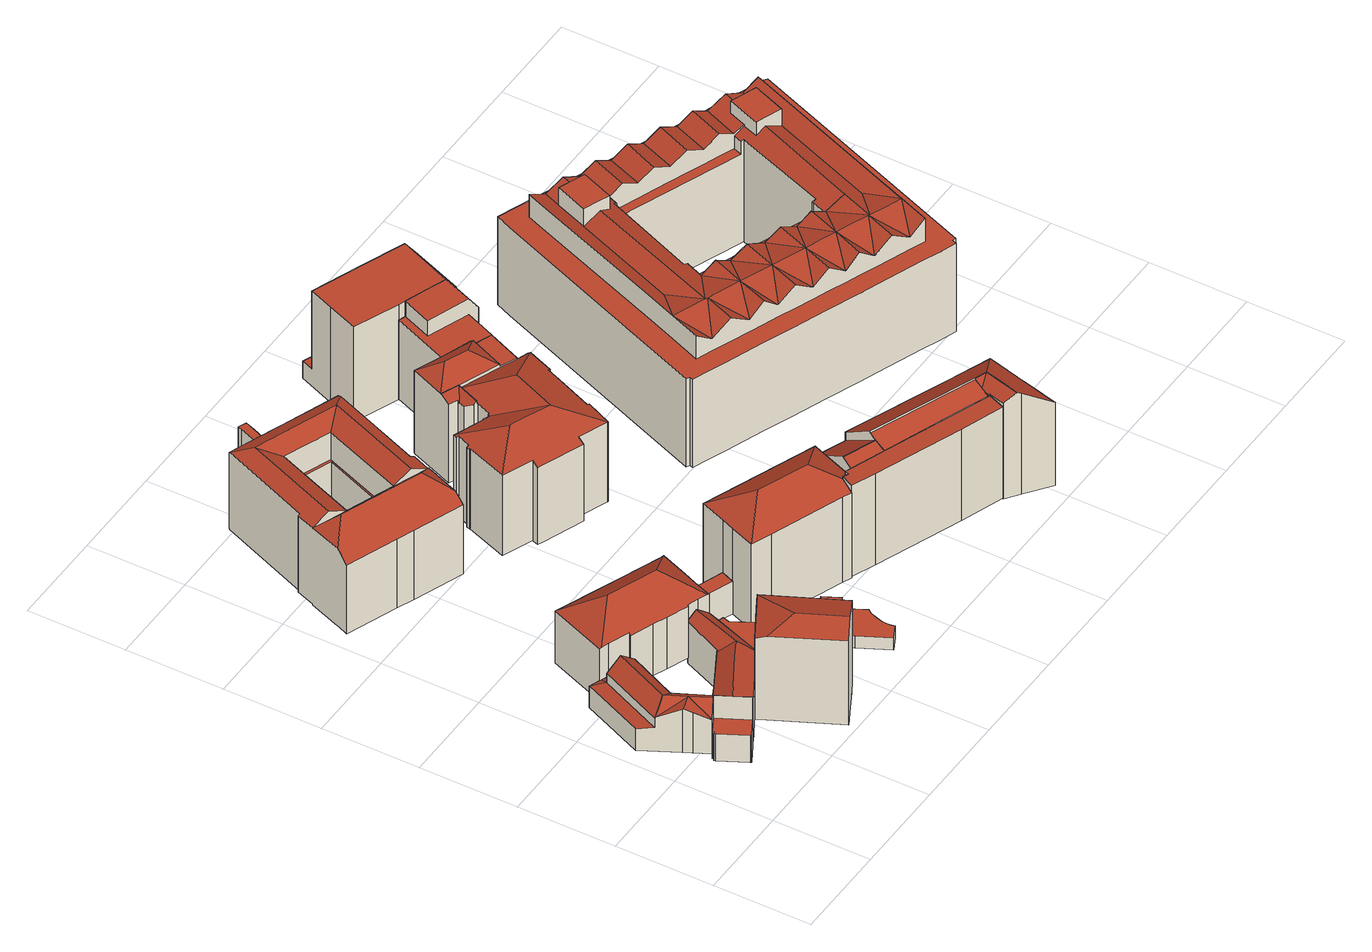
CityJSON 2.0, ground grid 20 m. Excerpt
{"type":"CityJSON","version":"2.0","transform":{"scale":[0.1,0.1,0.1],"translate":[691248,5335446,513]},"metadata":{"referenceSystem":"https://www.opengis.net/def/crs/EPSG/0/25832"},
"CityObjects":{
"building1":{"type":"Building","attributes":{"Gemeindeschluessel":"09162000","HoeheDach":"526.580","HoeheGrund":"516.339","Methode":"2000","NiedrigsteTraufeDesGebaeudes":"521.292","Geometrietyp2DReferenz":"3000","function":"31001_9998","roofType":"3100","measuredHeight":10.24,"storeysAboveGround":2},"geometry":[{"type":"MultiSurface","lod":"2","boundaries":[[[0,1,2,3]],[[4,5,6,7,8,9]],[[1,0,4,9,10,11]],[[12,11,10]],[[1,11,12,13,14,15,16,17,2]],[[18,19,20,21]],[[22,23,14,24]],[[25,26,27,28]],[[29,30,31,32]],[[13,12,33,34]],[[3,2,17,35]],[[21,36,37,38]],[[39,34,33,40,20,19]],[[12,10,9,8,40,33]],[[25,41,37,36,26]],[[35,17,16,42]],[[43,44,22,24,45]],[[14,13,34,46]],[[7,21,20,40,8]],[[29,18,21,38,30]],[[41,31,30,38,37]],[[47,23,22,44]],[[39,46,34]],[[4,0,3,35,42,47,44,43,32,31,41,25,28,5]],[[47,42,16,15,23]],[[15,14,23]],[[43,45,46,39,19,18,29,32]],[[45,24,14,46]],[[28,27,6,5]],[[7,6,27,26,36,21]]],"semantics":{"surfaces":[{"type":"WallSurface"},{"type":"RoofSurface"},{"type":"GroundSurface"}],"values":[0,0,0,0,1,0,1,0,0,0,0,1,1,1,0,0,0,1,0,1,0,0,0,2,0,1,0,1,0,1]}}]},
"building2":{"type":"Building","attributes":{"Gemeindeschluessel":"09162000","HoeheDach":"526.632","HoeheGrund":"515.230","Methode":"2000","NiedrigsteTraufeDesGebaeudes":"521.386","Geometrietyp2DReferenz":"3000","function":"31001_9998","roofType":"3100","measuredHeight":11.4,"storeysAboveGround":2},"geometry":[{"type":"MultiSurface","lod":"2","boundaries":[[[48,49,50,51,52,53,54,55]],[[56,57,58,59]],[[60,61,62,63,50,49,48,55]],[[64,65,66]],[[63,67,68,69,70,71,50]],[[72,73,74,68,67,63]],[[75,76,2,77]],[[73,72,78,79,80,81,82,83,84,85,86,87,56,59,88,89,75,77,90,91,92,93,94,95,96,97,98,99,74]],[[83,100,101,84]],[[87,102,57,56]],[[103,104,60,55]],[[70,69,99,98,97,105]],[[106,107,108,96,95,94]],[[81,80,79,78,62,61,60,104]],[[59,58,109,88]],[[85,110,111,86]],[[109,112,113,76,75,89,88]],[[99,69,68,74]],[[84,101,110,85]],[[66,65,53,52,51,106,94,93,92,91,90]],[[96,108,105,97]],[[77,2,1,66,90]],[[72,63,62,78]],[[111,110,101,100,114,115,112,109,58,57,102]],[[115,114,103,55,113,112]],[[83,82,81,104,103,114,100]],[[50,71,70,105,108,107,106,51]],[[86,111,102,87]],[[55,54,1,2,76,113]],[[1,54,53,65,64,66]]],"semantics":{"surfaces":[{"type":"RoofSurface"},{"type":"WallSurface"},{"type":"GroundSurface"}],"values":[0,1,0,0,0,1,1,2,1,1,0,1,1,1,1,1,1,1,1,1,1,1,1,0,1,1,0,1,0,1]}}]},
"building3":{"type":"Building","attributes":{"Gemeindeschluessel":"09162000","HoeheDach":"536.324","HoeheGrund":"515.090","Methode":"2000","NiedrigsteTraufeDesGebaeudes":"533.870","Geometrietyp2DReferenz":"3000","function":"31001_1000","roofType":"3200","measuredHeight":21.23},"geometry":[{"type":"MultiSurface","lod":"2","boundaries":[[[116,117,118,119,120]],[[121,122,123,124]],[[118,125,126,119]],[[127,120,119,123,122]],[[128,129,130,125,118,117,116,131]],[[131,116,120,127]],[[124,123,119,126]],[[130,129,128,132,121,124,126,125]],[[132,128,131,127,122,121]]],"semantics":{"surfaces":[{"type":"RoofSurface"},{"type":"WallSurface"},{"type":"GroundSurface"}],"values":[0,1,1,0,1,0,1,2,1]}}]},
"building4":{"type":"Building","attributes":{"Gemeindeschluessel":"09162000","HoeheDach":"533.304","HoeheGrund":"516.500","Methode":"1000","NiedrigsteTraufeDesGebaeudes":"528.494","Geometrietyp2DReferenz":"3000","function":"31001_9998","roofType":"3200","measuredHeight":16.8,"storeysAboveGround":3},"geometry":[{"type":"MultiSurface","lod":"2","boundaries":[[[133,134,135,136]],[[137,138,139,140]],[[141,142,143,144,145,146,147,148,149,150,133,136,151,152,153,154,137,140,155,156,157]],[[135,134,158,159,160,161,162,163,164,165,166,167]],[[148,160,159,149]],[[150,158,134,133]],[[145,163,162,146]],[[168,169,157,156,155,170]],[[157,169,171,141]],[[141,171,172,142]],[[151,136,135,167,173,152]],[[140,139,170,155]],[[166,165,168,170,139,138,174]],[[142,172,175,143]],[[152,173,176,153]],[[146,162,161,147]],[[147,161,160,148]],[[149,159,158,150]],[[174,138,137,154,153,176]],[[144,143,175,164,163,145]],[[167,166,174,176,173]],[[164,175,172,171,169,168,165]]],"semantics":{"surfaces":[{"type":"WallSurface"},{"type":"GroundSurface"},{"type":"RoofSurface"}],"values":[0,0,1,2,0,0,0,0,0,0,0,0,2,0,0,0,0,0,0,0,2,2]}}]},
"building5":{"type":"Building","attributes":{"Gemeindeschluessel":"09162000","HoeheDach":"521.330","HoeheGrund":"516.222","Methode":"2000","NiedrigsteTraufeDesGebaeudes":"521.330","Geometrietyp2DReferenz":"3000","function":"31001_2000","roofType":"1000","measuredHeight":5.11,"storeysAboveGround":1},"geometry":[{"type":"MultiSurface","lod":"2","boundaries":[[[177,178,179,180,181,182]],[[183,182,181,184]],[[183,184,185,186,187,188]],[[187,178,177,188]],[[185,180,179,186]],[[184,181,180,185]],[[186,179,178,187]],[[188,177,182,183]]],"semantics":{"surfaces":[{"type":"RoofSurface"},{"type":"WallSurface"},{"type":"GroundSurface"}],"values":[0,1,2,1,1,1,1,1]}}]},
"building6":{"type":"Building","attributes":{"Gemeindeschluessel":"09162000","HoeheDach":"524.217","HoeheGrund":"516.640","Methode":"1000","NiedrigsteTraufeDesGebaeudes":"524.217","Geometrietyp2DReferenz":"3000","function":"31001_2000","roofType":"1000","measuredHeight":7.58},"geometry":[{"type":"MultiSurface","lod":"2","boundaries":[[[189,190,191,192]],[[193,194,190,189]],[[190,194,195,196,197,191]],[[198,195,194,193]],[[192,199,200,198,193,189]],[[199,197,196,200]],[[192,191,197,199]],[[200,196,195,198]]],"semantics":{"surfaces":[{"type":"WallSurface"},{"type":"RoofSurface"},{"type":"GroundSurface"}],"values":[0,0,1,0,2,0,0,0]}}]},
"building7":{"type":"Building","attributes":{"Gemeindeschluessel":"09162000","HoeheDach":"537.060","HoeheGrund":"516.080","Methode":"2000","NiedrigsteTraufeDesGebaeudes":"527.540","Geometrietyp2DReferenz":"3000","function":"31001_9998","roofType":"3100","measuredHeight":20.98,"storeysAboveGround":4},"geometry":[{"type":"MultiSurface","lod":"2","boundaries":[[[201,202,203,204]],[[205,206,207,208]],[[209,210,211,212,213,214]],[[215,216,217]],[[218,219,206,205]],[[220,221,222]],[[223,224,225,226,227]],[[228,229,230,231]],[[232,233,234,235]],[[236,237,238,239,240,241,211,210]],[[229,234,233,242,220,222,215,217,243,230]],[[244,236,210,209,245,246]],[[226,237,247,227]],[[248,249,250,251]],[[252,240,239,253]],[[242,233,232,254,255,256,257,251,250,225,224,221,220]],[[235,234,229,228]],[[208,207,258,259]],[[260,248,251,257,256,255,254,232,235,228,231,261,262,263,264,265,214,213,212,266,252,253],[205,208,259,218]],[[204,203,227,267]],[[265,245,209,214]],[[202,247,237,236]],[[268,203,244,246,269]],[[212,211,241,266]],[[266,241,240,252]],[[230,243,217,216,269,246,245,265,264,263,262,261,231]],[[203,202,236,244]],[[267,227,247,270]],[[215,222,221,224,223,227,203,268,269,216]],[[259,258,219,218]],[[267,270,201,204],[207,206,219,258]],[[225,250,249,238,237,226]],[[270,247,202,201]],[[248,260,253,239,238,249]]],"semantics":{"surfaces":[{"type":"WallSurface"},{"type":"RoofSurface"},{"type":"GroundSurface"}],"values":[0,0,0,1,0,1,0,0,0,1,1,1,1,0,0,0,0,0,2,0,0,1,0,0,0,0,1,0,1,0,1,1,0,0]}}]},
"building8":{"type":"Building","attributes":{"Gemeindeschluessel":"09162000","HoeheDach":"519.430","HoeheGrund":"516.612","Methode":"1000","NiedrigsteTraufeDesGebaeudes":"519.430","Geometrietyp2DReferenz":"3000","function":"31001_2000","roofType":"1000","measuredHeight":2.82},"geometry":[{"type":"MultiSurface","lod":"2","boundaries":[[[271,272,273,274]],[[273,272,275,276,277,278,279,280,281,282,283]],[[284,274,273,283]],[[285,279,278,286]],[[287,288,289,271,274,284,290,291,292,285,286]],[[287,286,278,277]],[[291,281,280,292]],[[285,292,280,279]],[[290,282,281,291]],[[271,289,275,272]],[[284,283,282,290]],[[287,277,276,288]],[[288,276,275,289]]],"semantics":{"surfaces":[{"type":"WallSurface"},{"type":"RoofSurface"},{"type":"GroundSurface"}],"values":[0,1,0,0,2,0,0,0,0,0,0,0,0]}}]},
"building9":{"type":"Building","attributes":{"Gemeindeschluessel":"09162000","HoeheDach":"518.770","HoeheGrund":"516.733","Methode":"1000","NiedrigsteTraufeDesGebaeudes":"518.770","Geometrietyp2DReferenz":"3000","function":"31001_2000","roofType":"1000","measuredHeight":2.04},"geometry":[{"type":"MultiSurface","lod":"2","boundaries":[[[293,294,295,296,297,298,299,300,301,302,303,304,305,306]],[[294,307,308,295]],[[302,309,310,303]],[[299,311,312,300]],[[313,298,297,314]],[[303,310,315,304]],[[304,315,316,305]],[[295,308,317,296]],[[307,318,319,316,315,310,309,320,312,311,313,314,317,308]],[[293,318,307,294]],[[301,320,309,302]],[[296,317,314,297]],[[300,312,320,301]],[[306,319,318,293]],[[305,316,319,306]],[[298,313,311,299]]],"semantics":{"surfaces":[{"type":"GroundSurface"},{"type":"WallSurface"},{"type":"RoofSurface"}],"values":[0,1,1,1,1,1,1,1,2,1,1,1,1,1,1,1]}}]},
"building10":{"type":"Building","attributes":{"Gemeindeschluessel":"09162000","HoeheDach":"540.587","HoeheGrund":"516.630","Methode":"1000","NiedrigsteTraufeDesGebaeudes":"536.408","Geometrietyp2DReferenz":"3000","function":"31001_9998","roofType":"3200","measuredHeight":23.96,"storeysAboveGround":5},"geometry":[{"type":"MultiSurface","lod":"2","boundaries":[[[321,322,323,324]],[[325,326,322,321]],[[327,328,329,330]],[[331,332,333,334]],[[323,335,193,324]],[[334,333,328,327]],[[331,334,327,330,336,337,338,325,321,324,193,198,339,340]],[[339,341,342,340]],[[338,343,326,325]],[[344,329,328,333,332,342,345]],[[346,341,347,335,323]],[[198,347,341,339]],[[336,330,329,344,348,337]],[[322,326,343,348,344,345,346,323]],[[340,342,332,331]],[[337,348,343,338]],[[193,335,347,198]],[[346,345,342,341]]],"semantics":{"surfaces":[{"type":"WallSurface"},{"type":"GroundSurface"},{"type":"RoofSurface"}],"values":[0,0,0,0,0,0,1,0,0,2,2,0,0,2,0,0,0,2]}}]},
"building11":{"type":"Building","attributes":{"Gemeindeschluessel":"09162000","HoeheDach":"527.639","HoeheGrund":"516.130","Methode":"1000","NiedrigsteTraufeDesGebaeudes":"527.639","Geometrietyp2DReferenz":"3000","function":"51009_1610","roofType":"1000","measuredHeight":11.51},"geometry":[{"type":"MultiSurface","lod":"2","boundaries":[[[349,350,351,352,353,354]],[[354,353,355,266]],[[252,349,354,266]],[[355,353,352,356]],[[252,357,358,351,350,349]],[[351,358,356,352]],[[357,252,266,355,356,358]]],"semantics":{"surfaces":[{"type":"RoofSurface"},{"type":"WallSurface"},{"type":"GroundSurface"}],"values":[0,1,1,1,1,1,2]}}]},
"building12":{"type":"Building","attributes":{"Gemeindeschluessel":"09162000","HoeheDach":"537.473","HoeheGrund":"515.570","Methode":"2000","NiedrigsteTraufeDesGebaeudes":"526.833","Geometrietyp2DReferenz":"3000","function":"31001_9998","roofType":"3200","measuredHeight":21.9,"storeysAboveGround":4},"geometry":[{"type":"MultiSurface","lod":"2","boundaries":[[[359,360,361,362]],[[363,364,365,366]],[[367,368,369,370,371,372]],[[373,374,375,376,377,378,379,380,381]],[[382,383,384,385,386,387]],[[388,389,390,391]],[[361,392,393,394,362]],[[395,396,397,398]],[[399,400,401,402]],[[362,394,403,359]],[[404,405,406,407]],[[379,408,409,410,411,412,380]],[[413,414,381,415]],[[385,384,416,417]],[[418,414,413,411,410,419,420]],[[421,422,423]],[[424,425,396,395,426,427,428]],[[370,369,429,430]],[[369,368,401,400,429]],[[431,432,433,434,435,390,389,436,375,374,373]],[[437,438,439,440,441,442]],[[441,443,444,445,446,442]],[[376,402,401,447,377]],[[448,449,450,360,359,403,451]],[[452,424,453]],[[454,455,456,365,364,457,458,416,384,383]],[[445,444,382,387]],[[429,400,399,423,422,459,460,461,462,463,430]],[[454,464,373,381,414,418,455]],[[465,466,367,372]],[[408,379,378,467]],[[468,433,432,469]],[[470,434,433,468]],[[392,361,360,450,471,398,397]],[[472,394,393,473,452,402,376]],[[474,467,378,377,447,466,465]],[[475,457,364,363]],[[425,424,452,473]],[[476,439,438,477,407,406]],[[448,451,478,479]],[[421,453,424,428,480,459,422]],[[481,469,432,431,405,404]],[[415,381,380,412]],[[482,458,457,475]],[[388,483,479,478,436,389]],[[484,480,428,427]],[[470,485,391,390,435,434]],[[417,416,458,482]],[[393,392,397,396,425,473]],[[444,443,441,440,439,476,406,405,431,373,464,454,383,382]],[[415,412,411,413]],[[402,452,453,421,423,399]],[[466,447,401,368,367]],[[375,436,478,451,403,394,472,376]],[[460,459,480,484]],[[366,365,456,486]],[[455,418,420,487,486,456]],[[449,448,479,483,388,391,485,470,468,469,481,404,407,477,438,437,442,446,445,387,386,385,417,482,475,363,366,486,487,420,419,410,409,408,467,474,465,372,371,370,430,463,462,461,460,484,427,426,395,398,471,450]]],"semantics":{"surfaces":[{"type":"RoofSurface"},{"type":"WallSurface"},{"type":"GroundSurface"}],"values":[0,1,1,0,1,1,1,1,1,1,1,1,1,1,1,0,1,1,0,0,1,1,1,1,0,0,1,1,0,1,1,1,1,1,1,1,1,1,1,1,0,1,1,1,1,1,1,1,0,0,0,0,0,0,1,1,1,2]}}]},
"building13":{"type":"Building","attributes":{"Gemeindeschluessel":"09162000","HoeheDach":"538.561","HoeheGrund":"517.000","Methode":"1000","NiedrigsteTraufeDesGebaeudes":"538.213","Geometrietyp2DReferenz":"3000","function":"31001_9998","roofType":"1000","measuredHeight":21.56,"storeysAboveGround":4},"geometry":[{"type":"MultiSurface","lod":"2","boundaries":[[[488,489,490,491]],[[492,493,494,495]],[[496,497,498,499]],[[500,501,502,503]],[[504,502,501,505,506,507]],[[500,503,508,509]],[[509,508,493,492]],[[499,498,489,488]],[[500,509,492,495,496,499,488,491,506,505,501]],[[491,490,507,506]],[[493,508,503,502,504,507,490,489,498,497,494]],[[495,494,497,496]]],"semantics":{"surfaces":[{"type":"WallSurface"},{"type":"GroundSurface"},{"type":"RoofSurface"}],"values":[0,0,0,0,0,0,0,0,1,0,2,0]}}]},
"building14":{"type":"Building","attributes":{"Gemeindeschluessel":"09162000","HoeheDach":"540.702","HoeheGrund":"516.720","Methode":"2000","NiedrigsteTraufeDesGebaeudes":"534.716","Geometrietyp2DReferenz":"3000","function":"31001_9998","roofType":"2100","measuredHeight":23.98,"storeysAboveGround":5},"geometry":[{"type":"MultiSurface","lod":"2","boundaries":[[[510,511,512,513,514,515,516]],[[517,518,519,520,521,522,513,523,524,525]],[[526,527,528,529,530,531,532]],[[533,518,517,534]],[[535,536,537,512,538,539,540,541,542]],[[543,544,516,515,527,526]],[[512,511,545,538]],[[546,540,539]],[[547,546,539,548,545,510,516,544,549,550,551]],[[552,553,554,555,532,531,556,557,558]],[[529,528,559,560]],[[561,562,552,558]],[[563,564,565,551,550,549,544,566]],[[567,568,569,533,534,570,571,572,573,574,575,561,558,557,556,531,530,529,560,576,577,578]],[[571,542,541,572]],[[570,534,517,525,535,542,571]],[[514,513,522,579,580,559,528,527,515]],[[525,524,523,513,512,537,536,535]],[[580,579,522,578,577,576,560,559]],[[566,544,543,526,532,555]],[[533,569,568,567,578,522,521,520,519,518]],[[548,539,538,545]],[[545,511,510]],[[563,566,555,554]],[[575,574,573,572,541,540,546,547,551,565,562,561]],[[562,565,564,563,554,553,552]]],"semantics":{"surfaces":[{"type":"WallSurface"},{"type":"RoofSurface"},{"type":"GroundSurface"}],"values":[0,1,0,0,1,0,1,0,1,0,0,0,0,2,0,0,1,0,0,1,0,0,0,0,0,1]}}]},
"building15":{"type":"Building","attributes":{"Gemeindeschluessel":"09162000","HoeheDach":"537.814","HoeheGrund":"515.786","Methode":"2000","NiedrigsteTraufeDesGebaeudes":"526.628","Geometrietyp2DReferenz":"3000","function":"31001_9998","roofType":"1000","measuredHeight":22.03,"storeysAboveGround":4},"geometry":[{"type":"MultiSurface","lod":"2","boundaries":[[[581,582,583,584]],[[585,586,587,588]],[[589,590,591,592]],[[589,587,586,593,594,595,596,597,590]],[[598,599,600,601]],[[602,603,599,598,582,581]],[[583,594,593,584]],[[601,600,604,605,606]],[[607,608,597,596,605,604]],[[594,583,582,598,601,606,595]],[[602,585,588,592,591,608,607,603]],[[588,587,589,592]],[[595,606,605,596]],[[603,607,604,600,599]],[[590,597,608,591]],[[585,602,581,584,593,586]]],"semantics":{"surfaces":[{"type":"RoofSurface"},{"type":"WallSurface"},{"type":"GroundSurface"}],"values":[0,1,1,0,0,1,1,0,1,1,2,1,1,1,1,1]}}]},
"building16":{"type":"Building","attributes":{"Gemeindeschluessel":"09162000","HoeheDach":"537.810","HoeheGrund":"515.665","Methode":"2000","NiedrigsteTraufeDesGebaeudes":"519.580","Geometrietyp2DReferenz":"3000","function":"31001_9998","roofType":"1000","measuredHeight":22.14,"storeysAboveGround":4},"geometry":[{"type":"MultiSurface","lod":"2","boundaries":[[[609,610,611,612]],[[613,614,615,616]],[[617,618,614,613]],[[619,617,613,616,620,609,612,621,622,623]],[[622,624,625,623]],[[619,604,618,617]],[[622,621,626,627,624]],[[619,623,625,628,604]],[[621,612,611,629,626]],[[620,616,615,630,631,632]],[[631,630,626,629]],[[618,604,628,627,626,630,615,614]],[[629,611,610,632,631]],[[625,624,627,628]],[[620,632,610,609]]],"semantics":{"surfaces":[{"type":"WallSurface"},{"type":"GroundSurface"},{"type":"RoofSurface"}],"values":[0,0,0,1,0,0,0,0,0,0,0,2,2,2,0]}}]},
"building17":{"type":"Building","attributes":{"Gemeindeschluessel":"09162000","HoeheDach":"541.638","HoeheGrund":"513.450","Methode":"2000","NiedrigsteTraufeDesGebaeudes":"516.930","Geometrietyp2DReferenz":"3000","function":"31001_9998","roofType":"1000","measuredHeight":28.19,"storeysAboveGround":5},"geometry":[{"type":"MultiSurface","lod":"2","boundaries":[[[633,634,635]],[[636,637,638,639,640,641,634,633]],[[634,641,640,642,643,644,645,646]],[[647,648,649]],[[650,651,652,653,654]],[[655,656,657,658]],[[659,660,661,662]],[[663,664,665,666,667,668]],[[669,670,671,672,673,674,675,676,677,678,679,680,681,682]],[[683,684,685,686]],[[658,687,688]],[[689,690,691,692]],[[646,645,644,693,694,652]],[[695,696,697,698]],[[699,688,700,647]],[[701,702,703,704,705,706,707]],[[708,656,655]],[[709,655,710,688]],[[711,655,709]],[[712,688,699]],[[713,647,714]],[[715,716,717,718,719]],[[720,721,722,723]],[[724,651,725]],[[693,644,726,727,728,729]],[[727,726,730,731,732,733,728]],[[643,642,704,703]],[[734,735,736,737]],[[738,739,723,722,740,741,742]],[[743,744,745,746,747,748,749,750,751,752,753,754,755,734,737,756,757,758,759,760,761,762,763,764,765,766,767,768,769,770],[771,772,773,774,775,776,777,668,667,666]],[[778,779,696,695]],[[780,781,782,783]],[[784,785,786,787,788,789,790]],[[791,654,708,655]],[[792,654,793]],[[755,794,735,734]],[[654,795,796,708]],[[797,798,799,800,801,802,803,804,805,806]],[[682,681,783,782,807,808,649]],[[809,810,811,812,813,814,815,816,817,818,819,820,821,636,633,635,724,725,792,793,711,709,712,699,713,714,822,823,797,806]],[[728,733,732,702,701,824,729]],[[825,826,827,828,829,830,763,762,761,760,759,758,757,831]],[[832,833,647,649,715]],[[659,662,834,835,836,837,838,839,840,683,686]],[[735,794,841,842,843,844,845,846,847,848,849,850,851,852,853,854,855,856,857,858,859,830,829,828,827,826,825,831,860,736],[805,804,803,802,861,862,863,864,865,866,867,868,869,870,871,872,873,639,638,637,636,821,820,819,818,817,816,815,814,813,812,811,810,809,806]],[[717,874,785,784,790,718]],[[768,855,854,769]],[[699,647,713]],[[783,681,680,780]],[[731,730,643,703,702,732]],[[698,697,721,720]],[[635,651,724]],[[744,851,850,745]],[[743,852,851,744]],[[823,798,797]],[[652,694,653]],[[736,860,831,757,756,737]],[[694,693,729,824,661,660,665,664,663,875,876,877]],[[769,854,853,770]],[[878,634,646,652]],[[635,634,878,652,651]],[[648,879,880,687,658,657,656,708,796,795,653,694,877,679,678,677,676,675,674,673,672,671,670,669,682,649]],[[692,691,779,778]],[[649,808,807,881,882,883,685,684,738,884,885,874,717,716,715]],[[719,718,886,887,801,800,799,798]],[[793,654,791,655]],[[822,832,823]],[[823,832,715,888,798]],[[718,790,789,886]],[[879,648,647]],[[707,706,705,690,689]],[[653,795,654]],[[859,858,857,856,855,768,767,766,765,764,763,830]],[[788,787,889,890,886,789]],[[890,891,887,886]],[[887,891,740,722,721,697,696,779,691,690,705,704,642,640,639,873,872,871,870,869,868,867,866,865,864,863,862,861,802,801]],[[754,753,752,751,750,749,748,747,746,745,850,849,848,847,846,845,844,843,842,841,794,755]],[[888,715,719,798]],[[714,832,822]],[[710,655,658,688]],[[714,647,833,832]],[[840,839,838,837,836,835,834,662,661,824,701,707,689,692,778,695,698,720,723,739,738,684,683]],[[889,741,740,891,890]],[[643,730,726,644]],[[772,771,666,665,660,659,686,685,883,773]],[[770,853,852,743]],[[725,654,792]],[[680,679,877,876,875,781,780]],[[807,782,781,875,663,668,777,776,775,881]],[[700,688,879,647]],[[884,738,742,892,885]],[[874,885,892,889,787,786,785]],[[742,741,889,892]],[[793,655,711]],[[725,651,650,654]],[[775,774,773,883,882,881]],[[709,688,712]],[[688,687,880,879]]],"semantics":{"surfaces":[{"type":"RoofSurface"},{"type":"WallSurface"},{"type":"GroundSurface"}],"values":[0,1,0,0,0,0,1,1,0,1,0,0,0,0,0,0,0,0,0,0,0,0,0,0,1,0,0,1,0,2,0,0,0,0,0,1,0,1,1,1,1,1,0,0,0,1,1,0,1,1,0,0,1,1,0,0,1,0,1,0,0,1,0,0,0,0,0,0,1,0,0,0,1,1,0,1,1,0,0,0,0,1,0,1,1,1,0,1,1,0,1,1,0,0,0,1,0,0]}}]}
},
"vertices":[
[124,197,33],[124,197,114],[125,195,115],[125,195,33],[93,265,33],[144,376,33],[144,376,85],[139,365,89],[139,365,110],[93,265,112],[94,263,111],[94,263,112],[71,260,127],[59,259,135],[79,219,135],[99,181,135],[100,181,135],[106,185,130],[23,254,89],[23,254,110],[81,387,110],[81,387,89],[54,195,128],[70,165,112],[47,209,135],[104,397,33],[104,397,83],[146,381,83],[146,381,33],[8,284,83],[63,412,83],[63,412,33],[8,284,33],[59,259,136],[47,257,127],[106,185,33],[88,403,83],[85,404,83],[64,412,83],[24,254,111],[110,376,136],[85,404,33],[100,181,33],[46,211,33],[54,195,33],[46,211,134],[24,254,112],[70,165,33],
[144,167,136],[209,203,136],[247,223,136],[228,251,112],[226,250,112],[144,207,111],[128,199,111],[118,152,136],[71,162,22],[71,162,84],[70,165,84],[70,165,22],[160,135,111],[192,153,111],[198,156,111],[267,194,111],[128,199,84],[144,207,84],[124,197,84],[301,294,112],[309,316,112],[285,325,134],[282,326,136],[264,273,136],[267,194,22],[301,294,22],[309,316,22],[106,185,22],[106,185,133],[125,195,22],[198,156,22],[192,153,22],[160,135,22],[139,124,22],[134,121,22],[99,102,22],[97,101,22],[96,103,22],[68,157,22],[67,160,22],[99,181,22],[102,183,22],[124,197,22],[144,207,22],[226,250,22],[228,251,22],[230,252,22],[231,255,22],[263,331,22],[264,333,22],[282,326,22],[285,325,22],[99,102,84],[97,101,84],[67,160,84],[134,121,136],[139,124,131],[264,333,119],[230,252,114],[231,255,114],[263,331,119],[99,181,84],[96,103,84],[68,157,84],[102,183,84],[102,183,136],[134,121,84],[118,152,84],
[311,29,233],[345,47,220],[372,62,209],[300,212,209],[269,117,233],[198,156,21],[198,156,209],[267,194,209],[267,194,21],[372,62,21],[300,212,21],[207,137,216],[270,7,21],[311,29,21],[345,47,21],[270,7,217],[207,137,21],
[146,381,35],[146,381,158],[104,397,158],[104,397,35],[238,482,35],[238,482,155],[266,471,155],[266,471,35],[334,381,35],[323,354,35],[309,316,35],[306,317,35],[285,325,35],[264,333,35],[263,331,35],[219,348,35],[191,359,35],[144,376,35],[89,402,35],[85,404,35],[131,523,35],[132,523,35],[351,438,35],[355,437,35],[355,436,35],[144,376,155],[191,359,155],[219,348,155],[263,331,155],[264,333,157],[285,325,157],[306,317,157],[270,399,203],[169,438,203],[89,402,158],[355,437,155],[355,436,155],[351,438,155],[334,381,155],[323,354,155],[85,404,155],[132,523,155],[309,316,155],[131,523,155],
[300,212,83],[362,242,83],[335,292,83],[339,305,83],[309,316,83],[267,194,83],[267,194,32],[309,316,32],[339,305,32],[335,292,32],[362,242,32],[300,212,32],
[353,342,36],[353,342,112],[323,354,112],[323,354,36],[401,324,36],[401,324,112],[412,351,112],[363,369,112],[334,381,112],[412,351,36],[334,381,36],[363,369,36],
[184,1109,145],[184,1109,208],[119,941,208],[119,941,145],[188,1101,31],[188,1101,145],[126,943,145],[126,943,31],[66,1005,211],[141,1192,212],[143,1196,209],[143,1196,31],[141,1192,31],[66,1005,31],[73,924,241],[47,967,210],[22,901,211],[276,1068,31],[276,1068,145],[261,806,209],[287,875,210],[239,861,241],[253,890,208],[287,877,208],[287,877,209],[253,890,227],[217,904,208],[115,837,31],[115,837,191],[12,876,191],[12,876,31],[253,784,31],[253,784,191],[151,823,191],[151,823,31],[160,1154,227],[330,1089,227],[367,1103,213],[370,1110,209],[249,1156,209],[235,1161,209],[261,805,208],[21,897,208],[82,955,227],[62,1006,209],[48,968,209],[281,1072,208],[293,917,31],[293,917,214],[301,913,209],[301,913,31],[249,1156,31],[370,1110,31],[261,805,31],[261,806,31],[287,875,31],[287,877,31],[214,910,145],[214,910,31],[367,1103,31],[21,897,31],[22,901,31],[47,967,31],[48,968,31],[62,1006,31],[235,1161,31],[217,904,145],[82,955,208],[48,968,208],[281,1072,145],
[492,59,36],[492,59,64],[494,48,64],[494,48,36],[492,70,64],[494,81,64],[497,91,64],[501,101,64],[507,110,64],[485,153,64],[422,120,64],[435,95,64],[466,34,64],[466,34,36],[507,110,36],[501,101,36],[497,91,36],[494,81,36],[492,70,36],[435,95,36],[422,120,36],[485,153,36],
[485,153,37],[422,120,37],[379,207,37],[413,225,37],[420,217,37],[428,210,37],[437,204,37],[447,200,37],[458,198,37],[468,197,37],[479,197,37],[489,199,37],[499,203,37],[516,170,37],[422,120,58],[379,207,58],[468,197,58],[479,197,58],[437,204,58],[447,200,58],[428,210,58],[420,217,58],[489,199,58],[499,203,58],[413,225,58],[485,153,58],[516,170,58],[458,198,58],
[424,259,36],[424,259,234],[383,275,234],[383,275,36],[571,203,36],[571,203,234],[613,222,36],[613,222,243],[610,214,243],[610,214,36],[661,309,36],[661,309,234],[626,217,234],[626,217,36],[401,324,234],[600,218,36],[599,219,36],[590,195,36],[432,403,36],[663,314,36],[432,403,234],[663,314,234],[590,195,234],[600,218,249],[575,275,276],[471,315,276],[412,351,234],[599,219,249],
[249,1156,146],[279,1228,146],[286,1247,146],[270,1254,146],[267,1245,146],[235,1161,146],[267,1245,31],[270,1254,31],[279,1228,31],[286,1247,31],
[636,883,138],[664,954,138],[642,962,138],[613,892,138],[383,872,26],[383,872,214],[379,874,211],[379,874,26],[461,909,207],[465,921,207],[467,925,209],[467,925,26],[465,921,26],[461,909,26],[506,760,245],[533,826,245],[543,851,245],[493,939,211],[473,890,211],[475,889,212],[463,858,212],[461,859,211],[459,855,211],[335,753,212],[335,754,213],[366,838,212],[366,838,26],[335,754,26],[335,753,26],[618,828,26],[618,828,211],[614,829,213],[614,829,26],[642,962,213],[613,892,213],[613,892,211],[610,978,26],[610,978,213],[609,974,213],[609,974,26],[458,953,218],[458,953,219],[493,939,219],[493,939,218],[636,883,211],[550,670,26],[550,670,212],[491,693,212],[491,693,26],[463,858,26],[461,859,26],[452,862,26],[452,862,138],[461,859,138],[446,860,138],[446,860,211],[459,855,138],[365,839,211],[365,839,26],[444,859,211],[446,860,26],[444,859,26],[508,976,245],[486,1024,219],[458,954,219],[608,979,218],[608,979,213],[608,979,26],[604,981,26],[604,981,218],[450,933,209],[450,933,26],[551,670,212],[552,669,212],[576,722,211],[571,724,213],[602,799,213],[638,880,212],[400,712,26],[486,679,26],[486,679,205],[400,712,205],[391,716,205],[391,716,26],[395,726,211],[396,729,212],[396,729,26],[395,726,26],[473,890,219],[636,882,26],[636,883,26],[664,954,26],[636,882,211],[578,906,218],[556,957,245],[422,792,245],[383,882,212],[382,882,212],[372,845,214],[367,846,211],[487,1026,218],[487,1026,26],[486,1024,26],[458,954,26],[458,953,26],[432,789,245],[466,892,26],[466,892,214],[475,889,26],[576,722,26],[552,669,26],[571,724,26],[642,962,26],[578,906,211],[578,906,213],[473,890,26],[372,845,26],[490,690,211],[490,690,26],[638,881,212],[638,881,26],[545,1002,219],[551,670,26],[367,846,26],[638,880,26],[545,1002,26],[602,799,26],[382,882,26],[383,882,26],
[613,222,40],[613,222,255],[626,217,255],[626,217,40],[637,175,40],[637,175,252],[590,195,252],[590,195,40],[599,219,40],[599,219,255],[610,214,255],[610,214,40],[904,76,40],[914,109,40],[914,109,256],[904,76,252],[844,136,256],[844,136,40],[688,194,40],[688,194,255],[816,107,252],[816,107,40],
[920,143,273],[920,143,276],[944,134,276],[944,134,277],[920,143,277],[705,227,277],[705,227,273],[933,55,271],[982,17,230],[997,74,230],[1002,94,230],[1006,109,230],[1023,174,230],[940,119,277],[935,99,277],[925,61,277],[720,286,217],[720,286,235],[723,285,235],[723,285,37],[720,286,37],[661,309,37],[661,309,217],[982,17,37],[933,55,37],[925,61,276],[935,99,276],[940,119,276],[917,128,259],[914,118,259],[912,110,259],[914,109,260],[904,76,260],[705,227,256],[701,214,265],[919,137,270],[912,110,254],[798,153,253],[917,128,264],[701,213,264],[696,193,253],[695,191,252],[626,217,252],[627,220,254],[634,239,265],[634,239,266],[634,239,37],[627,220,37],[626,217,37],[726,291,230],[726,291,37],[688,194,37],[688,194,253],[701,213,265],[696,193,254],[695,191,253],[701,213,266],[1006,109,37],[1002,94,37],[997,74,37],[925,61,37],[904,76,37],[914,109,37],[912,110,37],[798,153,37],[695,191,37],[937,207,37],[961,198,37],[1023,174,37],[961,198,230],[937,207,230],
[664,953,136],[689,1017,136],[668,1024,136],[643,962,136],[610,974,28],[610,974,212],[610,978,212],[610,978,28],[604,980,212],[545,1002,212],[545,1002,28],[604,980,28],[643,962,212],[668,1024,212],[582,1056,212],[606,1116,212],[592,1121,212],[689,1017,216],[713,1077,216],[692,1085,248],[668,1024,248],[664,953,28],[713,1077,28],[652,1100,248],[606,1116,248],[582,1056,248],[652,1100,28],[592,1121,28],
[641,1259,27],[641,1259,66],[646,1248,66],[646,1248,27],[501,1158,27],[501,1158,248],[524,1219,248],[524,1219,27],[592,1121,27],[592,1121,248],[652,1100,27],[554,1294,27],[640,1233,27],[756,1188,27],[713,1077,27],[756,1188,218],[713,1077,218],[640,1233,248],[735,1196,248],[691,1085,248],[640,1233,66],[544,1270,248],[544,1270,66],[554,1294,66],
[1248,443,263],[1272,506,263],[1217,455,237],[1248,443,210],[1272,506,210],[1297,572,210],[1417,886,210],[1417,886,263],[1297,572,263],[1385,898,245],[1372,863,245],[1346,796,245],[1337,772,245],[1266,584,245],[940,634,263],[965,700,263],[935,711,245],[1167,547,263],[1204,532,263],[1206,531,263],[1192,612,245],[1137,558,263],[1074,582,263],[1099,648,263],[1075,657,250],[1066,661,245],[1277,836,211],[1277,836,240],[1284,855,240],[1284,855,211],[1212,645,244],[1277,822,243],[1282,834,243],[1282,834,5],[1277,822,5],[1212,645,5],[965,700,210],[994,688,210],[1016,680,210],[1030,675,210],[1066,661,210],[1075,657,210],[1099,648,210],[1132,635,210],[1144,630,210],[1162,624,210],[1192,612,210],[1205,646,210],[948,745,210],[935,711,210],[1028,953,211],[1028,953,245],[1021,936,245],[1021,936,211],[1030,675,263],[1005,609,263],[1253,867,263],[1281,938,263],[1249,950,245],[1222,879,245],[1312,809,263],[1231,597,263],[1153,905,245],[1180,977,245],[1147,990,263],[1119,918,263],[945,560,237],[969,623,263],[1304,847,255],[1318,883,255],[1335,877,263],[1349,912,263],[1312,926,245],[1298,891,245],[1284,855,245],[1132,635,245],[1017,532,237],[1041,595,263],[1050,519,263],[981,546,263],[916,571,263],[886,582,237],[867,662,263],[892,728,263],[973,940,263],[939,953,245],[858,741,245],[1086,931,245],[1113,1003,245],[1081,1015,263],[1054,943,263],[1180,469,263],[1143,483,237],[1346,796,283],[1312,809,283],[1293,816,283],[1293,816,252],[1372,863,283],[1335,877,283],[1318,883,283],[1304,847,283],[728,609,5],[728,609,210],[721,612,210],[721,612,5],[1024,955,246],[1028,953,248],[1049,1028,245],[1036,992,245],[1022,956,245],[1282,401,5],[1275,403,5],[1271,394,5],[1234,407,5],[1203,420,5],[1129,448,5],[1070,470,5],[1003,496,5],[931,523,5],[872,546,5],[795,575,5],[762,588,5],[726,602,5],[904,1083,5],[917,1116,5],[990,1088,5],[1062,1060,5],[1126,1035,5],[1192,1009,5],[1262,982,5],[1293,970,5],[1324,958,5],[1329,956,5],[1398,931,5],[1429,919,5],[1454,910,5],[1466,905,5],[1472,900,5],[1277,836,5],[1021,936,5],[1016,938,5],[1011,925,5],[941,750,5],[949,747,5],[1206,648,5],[1187,892,263],[1215,964,263],[1205,646,39],[1206,648,39],[949,747,39],[948,745,39],[973,940,286],[992,932,286],[1004,963,286],[1018,999,286],[1000,1006,286],[964,1020,286],[939,953,286],[1107,570,263],[1113,495,263],[1083,506,237],[726,602,210],[1162,624,263],[1144,630,252],[776,625,263],[800,688,263],[825,753,263],[931,1032,263],[945,1068,263],[945,1068,210],[931,1032,210],[825,753,210],[800,688,210],[776,625,210],[949,747,245],[948,745,245],[809,612,210],[848,597,210],[886,582,210],[916,571,210],[945,560,210],[981,546,210],[1017,532,210],[1050,519,210],[1083,506,210],[1113,495,210],[1143,483,210],[1180,469,210],[1217,455,210],[848,597,263],[809,612,237],[1304,847,252],[990,1088,210],[1062,1060,210],[1126,1035,210],[1192,1009,210],[1262,982,210],[1293,970,210],[917,1116,210],[872,660,263],[910,646,263],[1253,867,211],[1222,879,211],[1187,892,211],[1153,905,211],[1119,918,211],[1086,931,211],[1054,943,211],[762,588,210],[795,575,210],[872,546,210],[931,523,210],[1003,496,210],[1070,470,210],[1129,448,210],[1203,420,210],[1234,407,210],[1271,394,210],[1275,403,210],[1282,401,210],[1472,900,210],[1466,905,210],[1454,910,210],[1429,919,210],[1398,931,210],[1329,956,210],[1324,958,210],[904,1083,210],[978,1055,210],[1014,1041,210],[1049,1028,210],[1081,1015,210],[1113,1003,210],[1147,990,210],[1180,977,210],[1215,964,210],[1249,950,210],[1281,938,210],[1312,926,210],[1349,912,210],[1385,898,210],[992,932,255],[1206,648,240],[1205,646,240],[1192,612,240],[1241,518,263],[994,688,245],[1016,680,256],[941,750,248],[1011,925,247],[1016,938,247],[1022,956,247],[1004,963,255],[964,1020,245],[978,1055,245],[833,675,263],[1018,999,254],[1000,1006,263],[1014,1041,263],[1004,963,254]
]}
